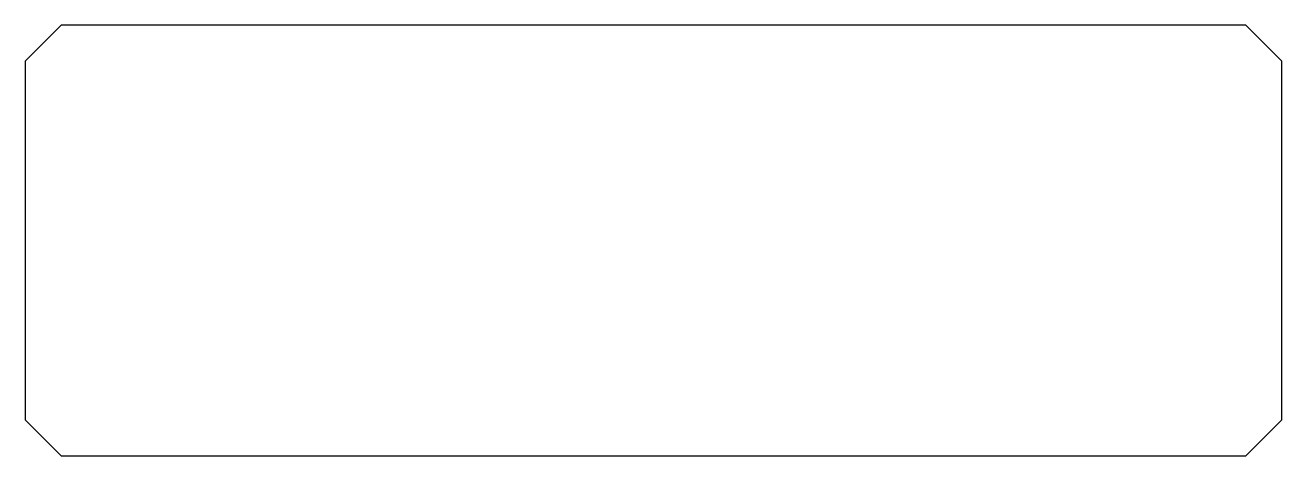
# Model space of a CAD drawing. Extents: x 0 to 350, y 0 to 120.
import ezdxf

# ---------------------------------------------------------------- set-up
doc = ezdxf.new("R2010")
doc.units = 0
doc.header["$MEASUREMENT"] = 0
doc.layers.get('0').update_dxf_attribs({"linetype": 'CONTINUOUS'})

msp = doc.modelspace()

# ---------------------------------------------------------------- linework, layer by layer
for p, q in [((10, 120), (0, 110)), ((340, 120), (10, 120)), ((350, 110), (340, 120)), ((0, 110), (0, 10)), ((350, 10), (350, 110)), ((0, 10), (10, 0)), ((340, 0), (350, 10)), ((10, 0), (340, 0))]:
    msp.add_line(p, q)

doc.saveas('drawing.dxf')
